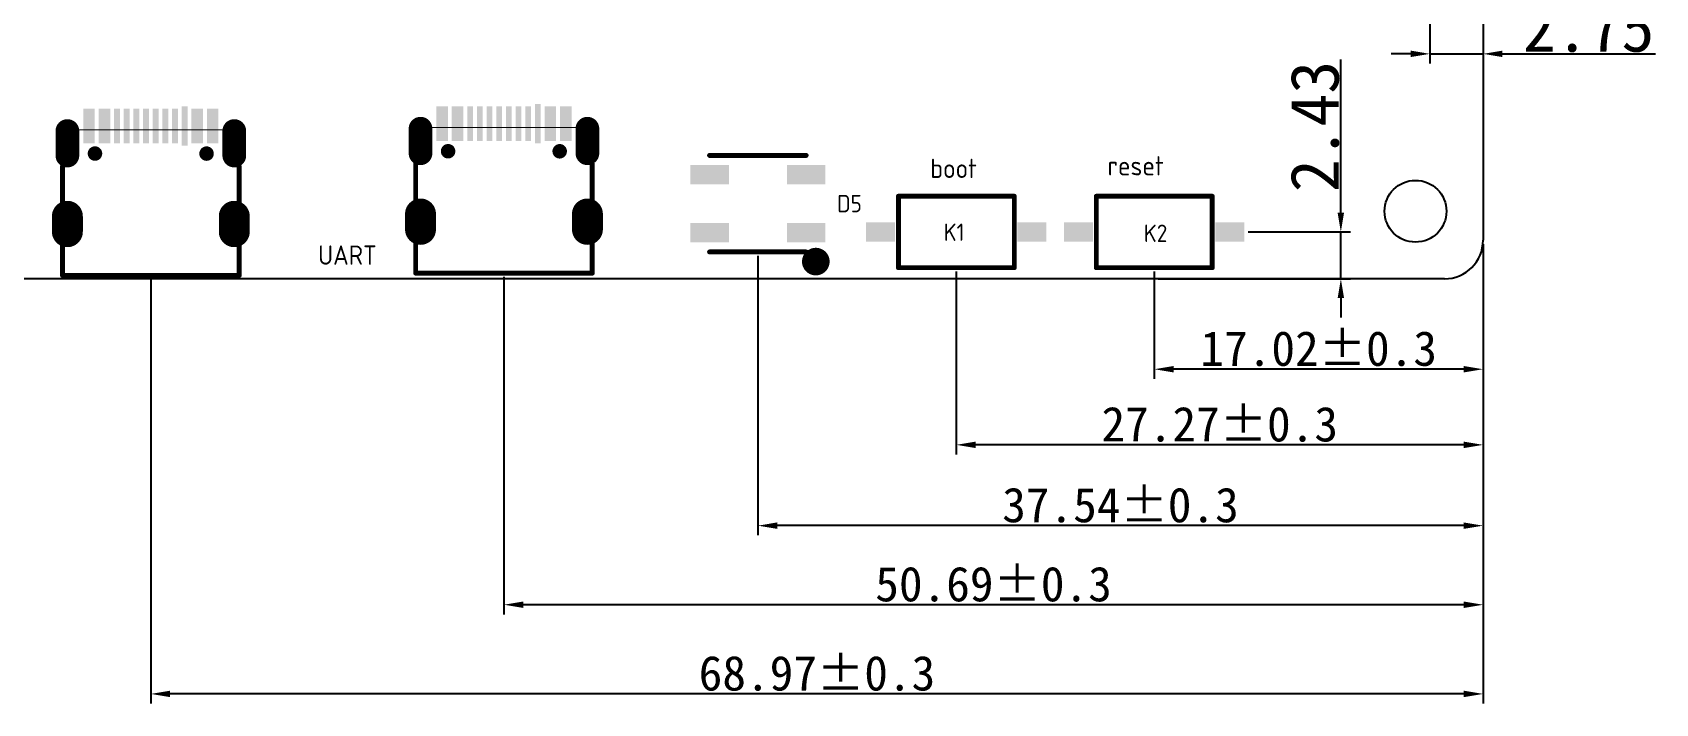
# Model space of a CAD drawing. Header units: millimetres. Extents: x 6806 to 7269, y 2421 to 2787.
# Drawn here: x 7129.9 to 7213.9, y 2548.1 to 2582.8 of the extents above; entities that cross this region are included whole.
import ezdxf

# ---------------------------------------------------------------- set-up
doc = ezdxf.new("R2010")
doc.units = ezdxf.units.MM
doc.header["$LTSCALE"] = 0.1
for name, color, linetype in [('FPC', 11, 'Continuous'), ('KEEPOUTLAYER', 6, 'Continuous'), ('MECHANICAL15', 56, 'Continuous'), ('MECHANICAL6', 56, 'Continuous'), ('MULTILAYER', 9, 'Continuous'), ('TopOverlay', 2, 'Continuous'), ('TopPaste', 8, 'Continuous')]:
    doc.layers.add(name, color=color, linetype=linetype)
doc.styles.get("Standard").update_dxf_attribs({"font": 'isocp2.shx'})
doc.styles.add('VIEW 2.5', font='', dxfattribs={"height": 2.5})
doc.styles.add('中文', font='')
doc.styles.get('VIEW 2.5').set_extended_font_data('SimSun')
doc.styles.get('中文').set_extended_font_data('SimSun')
doc.dimstyles.new('VIEW 2.5', dxfattribs={"dimtxt": 1, "dimasz": 1, "dimexe": 0.5, "dimexo": 0.2, "dimgap": 0.09, "dimtad": 1, "dimzin": 0, "dimdsep": 46, "dimtxsty": 'VIEW 2.5', "dimcen": 0.09, "dimclrd": 256, "dimclre": 256, "dimclrt": 256, "dimadec": 0, "dimazin": 0, "dimtp": 0.01, "dimtm": 0.01, "dimtfac": 0.6, "dimtmove": 0, "dimatfit": 0, "dimfxl": 1, "dimtolj": 1, "dimtzin": 0, "dimarcsym": 0})

# ---------------------------------------------------------------- blocks, each defined once
blk = doc.blocks.new('5050_31')
at = {"layer": 'TopOverlay'}
for points, const_width in [([(-0.282128, 5.491419, 1), (-0.712429, 5.491419, 1)], 1.000001), ([(-0.962429, 5.491419, 1), (-0.46243, 5.491419, 1)], 0.499999), ([(-0.532127, 5.491419, 1), (-0.032128, 5.491419, 1)], 0.499999), ([(-0.06078, 4.991423, 1), (0.06622, 4.991423, 1)], 0.127), ([(0.939221, 4.991425, 1), (1.066221, 4.991425, 1)], 0.127), ([(0.939221, 4.99142, 1), (1.066221, 4.99142, 1)], 0.127), ([(4.939226, 4.99142, 1), (5.066226, 4.99142, 1)], 0.127), ([(-0.06078, -0.00858, 1), (0.06622, -0.00858, 1)], 0.127), ([(4.93922, -0.00858, 1), (5.066221, -0.00858, 1)], 0.127)]:
    blk.add_lwpolyline(points, format="xyb", close=True, dxfattribs=dict(at, const_width=const_width))
at = {"layer": 'TopOverlay', "const_width": 0.254}
for points in [[(5.002726, 4.99142), (0.00272, 4.991423)], [(1.002721, 4.991425), (1.002721, 4.99142)], [(5.00272, -0.00858), (0.00272, -0.00858)]]:
    blk.add_lwpolyline(points, dxfattribs=at)
at = {"layer": 'TopPaste'}
for points in [[(-0.99728, 3.49142), (1.002721, 3.49142), (-0.99728, 4.491418), (1.002721, 4.491418)], [(6.002721, 4.491419), (4.00272, 4.491418), (6.002721, 3.491421), (4.00272, 3.491421)], [(-0.99728, 0.491421), (1.002721, 0.491421), (-0.99728, 1.491419), (1.002721, 1.491419)], [(6.002721, 1.491419), (4.00272, 1.491419), (6.002721, 0.491421), (4.00272, 0.491421)]]:
    blk.add_solid(points, dxfattribs=at)
blk = doc.blocks.new('KEY_41')
at = {"layer": 'TopOverlay', "const_width": 0.254}
for points in [[(-0.004308, 3.688964), (5.995703, 3.688964)], [(-0.004308, -0.011036), (-0.004308, 3.688964)], [(5.995698, -0.011036), (5.995703, 3.688964)], [(-0.004308, -0.011036), (5.995698, -0.011036)]]:
    blk.add_lwpolyline(points, dxfattribs=at)
at = {"layer": 'TopOverlay', "const_width": 0.127}
for points in [[(-0.067808, 3.688964, 1), (0.059192, 3.688964, 1)], [(-0.067808, 3.688964, 1), (0.059192, 3.688964, 1)], [(5.932203, 3.688964, 1), (6.059203, 3.688964, 1)], [(5.932203, 3.688964, 1), (6.059203, 3.688964, 1)], [(-0.067808, -0.011036, 1), (0.059192, -0.011036, 1)], [(-0.067808, -0.011036, 1), (0.059192, -0.011036, 1)], [(5.932198, -0.011036, 1), (6.059198, -0.011036, 1)], [(5.932198, -0.011036, 1), (6.059198, -0.011036, 1)]]:
    blk.add_lwpolyline(points, format="xyb", close=True, dxfattribs=at)
at = {"layer": 'TopPaste'}
for points in [[(-0.174302, 2.338956), (-1.674299, 2.338956), (-0.174302, 1.338958), (-1.674299, 1.338958)], [(7.64969, 2.338956), (6.149693, 2.338956), (7.64969, 1.338958), (6.149693, 1.338958)]]:
    blk.add_solid(points, dxfattribs=at)
blk = doc.blocks.new('KEY_42')
at = {"layer": 'TopOverlay', "const_width": 0.254}
for points in [[(-0.004308, 3.688964), (5.995703, 3.688964)], [(-0.004308, -0.011036), (-0.004308, 3.688964)], [(5.995698, -0.011036), (5.995703, 3.688964)], [(-0.004308, -0.011036), (5.995698, -0.011036)]]:
    blk.add_lwpolyline(points, dxfattribs=at)
at = {"layer": 'TopOverlay', "const_width": 0.127}
for points in [[(-0.067808, 3.688964, 1), (0.059192, 3.688964, 1)], [(-0.067808, 3.688964, 1), (0.059192, 3.688964, 1)], [(5.932203, 3.688964, 1), (6.059203, 3.688964, 1)], [(5.932203, 3.688964, 1), (6.059203, 3.688964, 1)], [(-0.067808, -0.011036, 1), (0.059192, -0.011036, 1)], [(-0.067808, -0.011036, 1), (0.059192, -0.011036, 1)], [(5.932198, -0.011036, 1), (6.059198, -0.011036, 1)], [(5.932198, -0.011036, 1), (6.059198, -0.011036, 1)]]:
    blk.add_lwpolyline(points, format="xyb", close=True, dxfattribs=at)
at = {"layer": 'TopPaste'}
for points in [[(-0.174302, 2.338956), (-1.674299, 2.338956), (-0.174302, 1.338958), (-1.674299, 1.338958)], [(7.64969, 2.338956), (6.149693, 2.338956), (7.64969, 1.338958), (6.149693, 1.338958)]]:
    blk.add_solid(points, dxfattribs=at)
blk = doc.blocks.new('USB_C_SMD_KH_TYPE_C_16P_80')
at = {"layer": 'MECHANICAL15', "const_width": 0.0508}
for points in [[(-4.479638, 2.471235), (4.460349, 2.471235)], [(-4.479638, -5.078763), (-4.479638, 2.471235)], [(4.460349, -5.078763), (4.460349, 2.471235)], [(-4.479638, -5.078763), (4.460349, -5.078763)]]:
    blk.add_lwpolyline(points, dxfattribs=at)
at = {"layer": 'MECHANICAL15', "const_width": 0.0254}
for points in [[(-4.492338, 2.471235, 1), (-4.466938, 2.471235, 1)], [(-4.492338, 2.471235, 1), (-4.466938, 2.471235, 1)], [(4.447649, 2.471235, 1), (4.473049, 2.471235, 1)], [(4.447649, 2.471235, 1), (4.473049, 2.471235, 1)], [(-4.492338, -5.078763, 1), (-4.466938, -5.078763, 1)], [(-4.492338, -5.078763, 1), (-4.466938, -5.078763, 1)], [(4.447649, -5.078763, 1), (4.473049, -5.078763, 1)], [(4.447649, -5.078763, 1), (4.473049, -5.078763, 1)]]:
    blk.add_lwpolyline(points, format="xyb", close=True, dxfattribs=at)
at = {"layer": 'MECHANICAL6'}
for points, const_width in [([(-2.774663, 1.236287, 1), (-3.024599, 1.236287, 1)], 0.250012), ([(-3.087101, 1.236287, 1), (-2.962097, 1.236287, 1)], 0.125006), ([(-2.837165, 1.236287, 1), (-2.712161, 1.236287, 1)], 0.125006), ([(3.005361, 1.236287, 1), (2.755425, 1.236287, 1)], 0.250012), ([(2.692923, 1.236287, 1), (2.817927, 1.236287, 1)], 0.125006), ([(2.942859, 1.236287, 1), (3.067863, 1.236287, 1)], 0.125006)]:
    blk.add_lwpolyline(points, format="xyb", close=True, dxfattribs=dict(at, const_width=const_width))
at = {"layer": 'MULTILAYER'}
for points, const_width in [([(-4.329676, 2.403851), (-4.329676, 1.129254)], 1.2254), ([(4.310494, 2.403851), (4.310494, 1.129254)], 1.2254), ([(-4.329679, -2.013621), (-4.329679, -2.813619)], 1.599999), ([(4.310489, -2.013621), (4.310489, -2.813619)], 1.599999)]:
    blk.add_lwpolyline(points, dxfattribs=dict(at, const_width=const_width))
for points, const_width in [([(-4.636026, 2.403851, 1), (-4.023327, 2.403851, 1)], 0.612699), ([(4.004145, 2.403851, 1), (4.616844, 2.403851, 1)], 0.612699), ([(-4.636026, 1.129254, 1), (-4.023327, 1.129254, 1)], 0.612699), ([(4.004145, 1.129254, 1), (4.616844, 1.129254, 1)], 0.612699), ([(-3.089217, 1.235613, 1), (-2.714216, 1.235613, 1)], 0.375001), ([(2.687582, 1.232413, 1), (3.062582, 1.232413, 1)], 0.375001), ([(-4.729678, -2.013621, 1), (-3.92968, -2.013621, 1)], 0.799998), ([(3.91049, -2.013621, 1), (4.710488, -2.013621, 1)], 0.799998), ([(-4.729678, -2.813619, 1), (-3.92968, -2.813619, 1)], 0.799998), ([(3.91049, -2.813619, 1), (4.710488, -2.813619, 1)], 0.799998)]:
    blk.add_lwpolyline(points, format="xyb", close=True, dxfattribs=dict(at, const_width=const_width))
at = {"layer": 'TopOverlay', "const_width": 0.254}
for points in [[(-4.581644, -1.321874), (-4.581644, 0.574413)], [(4.562356, -1.321874), (4.562356, 0.574413)], [(-4.581644, -5.078738), (-4.581644, -3.505665)], [(4.562356, -5.078738), (4.562356, -3.505665)], [(-4.581644, -5.078738), (4.562356, -5.078738)]]:
    blk.add_lwpolyline(points, dxfattribs=at)
at = {"layer": 'TopOverlay', "const_width": 0.127}
for points in [[(-4.645144, 0.574413, 1), (-4.518144, 0.574413, 1)], [(4.498856, 0.574413, 1), (4.625856, 0.574413, 1)], [(-4.645144, -1.321874, 1), (-4.518144, -1.321874, 1)], [(4.498856, -1.321874, 1), (4.625856, -1.321874, 1)], [(-4.645144, -3.505665, 1), (-4.518144, -3.505665, 1)], [(4.498856, -3.505665, 1), (4.625856, -3.505665, 1)], [(-4.645144, -5.078738, 1), (-4.518144, -5.078738, 1)], [(-4.645144, -5.078738, 1), (-4.518144, -5.078738, 1)], [(4.498856, -5.078738, 1), (4.625856, -5.078738, 1)], [(4.498856, -5.078738, 1), (4.625856, -5.078738, 1)]]:
    blk.add_lwpolyline(points, format="xyb", close=True, dxfattribs=at)
at = {"layer": 'TopPaste'}
for points in [[(-3.50963, 1.766369), (-3.20963, 1.766369), (-3.50963, 3.566366), (-3.20963, 3.566366)], [(-3.209648, 1.766369), (-2.909649, 1.766369), (-3.209648, 3.566366), (-2.909649, 3.566366)], [(-2.70953, 1.766369), (-2.40953, 1.766369), (-2.70953, 3.566366), (-2.40953, 3.566366)], [(-2.409551, 1.766369), (-2.109551, 1.766369), (-2.409551, 3.566366), (-2.109551, 3.566366)], [(-1.909679, 1.766369), (-1.609679, 1.766369), (-1.909679, 3.566366), (-1.609679, 3.566366)], [(-1.409553, 1.766369), (-1.109553, 1.766369), (-1.409553, 3.566366), (-1.109553, 3.566366)], [(-0.909668, 1.766372), (-0.609669, 1.766372), (-0.909668, 3.566368), (-0.609669, 3.566368)], [(-0.409567, 1.766372), (-0.109568, 1.766372), (-0.409567, 3.566368), (-0.109568, 3.566368)], [(0.09033, 1.766372), (0.390329, 1.766372), (0.09033, 3.566368), (0.390329, 3.566368)], [(0.590431, 1.766372), (0.89043, 1.766372), (0.590431, 3.566368), (0.89043, 3.566368)], [(1.090061, 1.766369), (1.390061, 1.766369), (1.090061, 3.566366), (1.390061, 3.566366)], [(1.590441, 1.648069), (1.890441, 1.648069), (1.590441, 3.684666), (1.890441, 3.684666)], [(2.090311, 1.766369), (2.39031, 1.766369), (2.090311, 3.566366), (2.39031, 3.566366)], [(2.390541, 1.766369), (2.690541, 1.766369), (2.390541, 3.566366), (2.690541, 3.566366)], [(2.890413, 1.766369), (3.190413, 1.766369), (2.890413, 3.566366), (3.190413, 3.566366)], [(3.190387, 1.766369), (3.490387, 1.766369), (3.190387, 3.566366), (3.490387, 3.566366)]]:
    blk.add_solid(points, dxfattribs=at)
blk = doc.blocks.new('USB_C_SMD_KH_TYPE_C_16P_81')
at = {"layer": 'MECHANICAL15', "const_width": 0.0508}
for points in [[(-4.479638, 2.471235), (4.460349, 2.471235)], [(-4.479638, -5.078763), (-4.479638, 2.471235)], [(4.460349, -5.078763), (4.460349, 2.471235)], [(-4.479638, -5.078763), (4.460349, -5.078763)]]:
    blk.add_lwpolyline(points, dxfattribs=at)
at = {"layer": 'MECHANICAL15', "const_width": 0.0254}
for points in [[(-4.492338, 2.471235, 1), (-4.466938, 2.471235, 1)], [(-4.492338, 2.471235, 1), (-4.466938, 2.471235, 1)], [(4.447649, 2.471235, 1), (4.473049, 2.471235, 1)], [(4.447649, 2.471235, 1), (4.473049, 2.471235, 1)], [(-4.492338, -5.078763, 1), (-4.466938, -5.078763, 1)], [(-4.492338, -5.078763, 1), (-4.466938, -5.078763, 1)], [(4.447649, -5.078763, 1), (4.473049, -5.078763, 1)], [(4.447649, -5.078763, 1), (4.473049, -5.078763, 1)]]:
    blk.add_lwpolyline(points, format="xyb", close=True, dxfattribs=at)
at = {"layer": 'MECHANICAL6'}
for points, const_width in [([(-2.774663, 1.236287, 1), (-3.024599, 1.236287, 1)], 0.250012), ([(-3.087101, 1.236287, 1), (-2.962097, 1.236287, 1)], 0.125006), ([(-2.837165, 1.236287, 1), (-2.712161, 1.236287, 1)], 0.125006), ([(3.005361, 1.236287, 1), (2.755425, 1.236287, 1)], 0.250012), ([(2.692923, 1.236287, 1), (2.817927, 1.236287, 1)], 0.125006), ([(2.942859, 1.236287, 1), (3.067863, 1.236287, 1)], 0.125006)]:
    blk.add_lwpolyline(points, format="xyb", close=True, dxfattribs=dict(at, const_width=const_width))
at = {"layer": 'MULTILAYER'}
for points, const_width in [([(-4.329676, 2.403851), (-4.329676, 1.129254)], 1.2254), ([(4.310494, 2.403851), (4.310494, 1.129254)], 1.2254), ([(-4.329679, -2.013621), (-4.329679, -2.813619)], 1.599999), ([(4.310489, -2.013621), (4.310489, -2.813619)], 1.599999)]:
    blk.add_lwpolyline(points, dxfattribs=dict(at, const_width=const_width))
for points, const_width in [([(-4.636026, 2.403851, 1), (-4.023327, 2.403851, 1)], 0.612699), ([(4.004145, 2.403851, 1), (4.616844, 2.403851, 1)], 0.612699), ([(-4.636026, 1.129254, 1), (-4.023327, 1.129254, 1)], 0.612699), ([(4.004145, 1.129254, 1), (4.616844, 1.129254, 1)], 0.612699), ([(-3.089217, 1.235613, 1), (-2.714216, 1.235613, 1)], 0.375001), ([(2.687582, 1.232413, 1), (3.062582, 1.232413, 1)], 0.375001), ([(-4.729678, -2.013621, 1), (-3.92968, -2.013621, 1)], 0.799998), ([(3.91049, -2.013621, 1), (4.710488, -2.013621, 1)], 0.799998), ([(-4.729678, -2.813619, 1), (-3.92968, -2.813619, 1)], 0.799998), ([(3.91049, -2.813619, 1), (4.710488, -2.813619, 1)], 0.799998)]:
    blk.add_lwpolyline(points, format="xyb", close=True, dxfattribs=dict(at, const_width=const_width))
at = {"layer": 'TopOverlay', "const_width": 0.254}
for points in [[(-4.581644, -1.321874), (-4.581644, 0.574413)], [(4.562356, -1.321874), (4.562356, 0.574413)], [(-4.581644, -5.078738), (-4.581644, -3.505665)], [(4.562356, -5.078738), (4.562356, -3.505665)], [(-4.581644, -5.078738), (4.562356, -5.078738)]]:
    blk.add_lwpolyline(points, dxfattribs=at)
at = {"layer": 'TopOverlay', "const_width": 0.127}
for points in [[(-4.645144, 0.574413, 1), (-4.518144, 0.574413, 1)], [(4.498856, 0.574413, 1), (4.625856, 0.574413, 1)], [(-4.645144, -1.321874, 1), (-4.518144, -1.321874, 1)], [(4.498856, -1.321874, 1), (4.625856, -1.321874, 1)], [(-4.645144, -3.505665, 1), (-4.518144, -3.505665, 1)], [(4.498856, -3.505665, 1), (4.625856, -3.505665, 1)], [(-4.645144, -5.078738, 1), (-4.518144, -5.078738, 1)], [(-4.645144, -5.078738, 1), (-4.518144, -5.078738, 1)], [(4.498856, -5.078738, 1), (4.625856, -5.078738, 1)], [(4.498856, -5.078738, 1), (4.625856, -5.078738, 1)]]:
    blk.add_lwpolyline(points, format="xyb", close=True, dxfattribs=at)
at = {"layer": 'TopPaste'}
for points in [[(-3.50963, 1.766369), (-3.20963, 1.766369), (-3.50963, 3.566366), (-3.20963, 3.566366)], [(-3.209648, 1.766369), (-2.909649, 1.766369), (-3.209648, 3.566366), (-2.909649, 3.566366)], [(-2.70953, 1.766369), (-2.40953, 1.766369), (-2.70953, 3.566366), (-2.40953, 3.566366)], [(-2.409551, 1.766369), (-2.109551, 1.766369), (-2.409551, 3.566366), (-2.109551, 3.566366)], [(-1.909679, 1.766369), (-1.609679, 1.766369), (-1.909679, 3.566366), (-1.609679, 3.566366)], [(-1.409553, 1.766369), (-1.109553, 1.766369), (-1.409553, 3.566366), (-1.109553, 3.566366)], [(-0.909668, 1.766372), (-0.609669, 1.766372), (-0.909668, 3.566368), (-0.609669, 3.566368)], [(-0.409567, 1.766372), (-0.109568, 1.766372), (-0.409567, 3.566368), (-0.109568, 3.566368)], [(0.09033, 1.766372), (0.390329, 1.766372), (0.09033, 3.566368), (0.390329, 3.566368)], [(0.590431, 1.766372), (0.89043, 1.766372), (0.590431, 3.566368), (0.89043, 3.566368)], [(1.090061, 1.766369), (1.390061, 1.766369), (1.090061, 3.566366), (1.390061, 3.566366)], [(1.590441, 1.648069), (1.890441, 1.648069), (1.590441, 3.684666), (1.890441, 3.684666)], [(2.090311, 1.766369), (2.39031, 1.766369), (2.090311, 3.566366), (2.39031, 3.566366)], [(2.390541, 1.766369), (2.690541, 1.766369), (2.390541, 3.566366), (2.690541, 3.566366)], [(2.890413, 1.766369), (3.190413, 1.766369), (2.890413, 3.566366), (3.190413, 3.566366)], [(3.190387, 1.766369), (3.490387, 1.766369), (3.190387, 3.566366), (3.490387, 3.566366)]]:
    blk.add_solid(points, dxfattribs=at)
blk = doc.blocks.new('*D128')
at = {"layer": 'Defpoints', "color": 0, "ltscale": 100, "transparency": 16777216}
for p in [(7204.993, 2572.076), (7187.971, 2570.652), (7187.971, 2565.393)]:
    blk.add_point(p, dxfattribs=at)
at = {"layer": 'FPC', "lineweight": -2, "ltscale": 100, "transparency": 16777216}
for p, q in [((7204.993, 2571.876), (7204.993, 2564.893)), ((7187.971, 2570.452), (7187.971, 2564.893)), ((7203.993, 2565.393), (7188.971, 2565.393))]:
    blk.add_line(p, q, dxfattribs=at)
at = {"layer": 'FPC', "ltscale": 100, "transparency": 16777216}
for points in [[(7188.971, 2565.559), (7188.971, 2565.226), (7187.971, 2565.393)], [(7203.993, 2565.559), (7203.993, 2565.226), (7204.993, 2565.393)]]:
    blk.add_solid(points, dxfattribs=at)
at = {"layer": 'FPC', "ltscale": 100, "transparency": 16777216, "insert": (7196.482, 2566.453), "char_height": 1.8, "attachment_point": 5, "style": '中文'}
blk.add_mtext('\\A1;17.02%%p0.3', dxfattribs=at)
blk = doc.blocks.new('*D129')
at = {"layer": 'Defpoints', "color": 0, "ltscale": 100, "transparency": 16777216}
for p in [(7204.993, 2572.076), (7177.724, 2570.652), (7177.724, 2561.475)]:
    blk.add_point(p, dxfattribs=at)
at = {"layer": 'FPC', "lineweight": -2, "ltscale": 100, "transparency": 16777216}
for p, q in [((7204.993, 2571.876), (7204.993, 2560.975)), ((7177.724, 2570.452), (7177.724, 2560.975)), ((7203.993, 2561.475), (7178.724, 2561.475))]:
    blk.add_line(p, q, dxfattribs=at)
at = {"layer": 'FPC', "ltscale": 100, "transparency": 16777216}
for points in [[(7178.724, 2561.642), (7178.724, 2561.308), (7177.724, 2561.475)], [(7203.993, 2561.642), (7203.993, 2561.308), (7204.993, 2561.475)]]:
    blk.add_solid(points, dxfattribs=at)
at = {"layer": 'FPC', "ltscale": 100, "transparency": 16777216, "insert": (7191.359, 2562.535), "char_height": 1.8, "attachment_point": 5, "style": '中文'}
blk.add_mtext('\\A1;27.27%%p0.3', dxfattribs=at)
blk = doc.blocks.new('*D130')
at = {"layer": 'Defpoints', "color": 0, "ltscale": 100, "transparency": 16777216}
for p in [(7204.993, 2572.076), (7167.451, 2571.468), (7167.451, 2557.289)]:
    blk.add_point(p, dxfattribs=at)
at = {"layer": 'FPC', "lineweight": -2, "ltscale": 100, "transparency": 16777216}
for p, q in [((7204.993, 2571.876), (7204.993, 2556.789)), ((7167.451, 2571.268), (7167.451, 2556.789)), ((7203.993, 2557.289), (7168.451, 2557.289))]:
    blk.add_line(p, q, dxfattribs=at)
at = {"layer": 'FPC', "ltscale": 100, "transparency": 16777216}
for points in [[(7168.451, 2557.456), (7168.451, 2557.122), (7167.451, 2557.289)], [(7203.993, 2557.456), (7203.993, 2557.122), (7204.993, 2557.289)]]:
    blk.add_solid(points, dxfattribs=at)
at = {"layer": 'FPC', "ltscale": 100, "transparency": 16777216, "insert": (7186.222, 2558.349), "char_height": 1.8, "attachment_point": 5, "style": '中文'}
blk.add_mtext('\\A1;37.54%%p0.3', dxfattribs=at)
blk = doc.blocks.new('*D131')
at = {"layer": 'Defpoints', "color": 0, "ltscale": 100, "transparency": 16777216}
for p in [(7204.993, 2572.076), (7154.307, 2570.37), (7154.307, 2553.193)]:
    blk.add_point(p, dxfattribs=at)
at = {"layer": 'FPC', "lineweight": -2, "ltscale": 100, "transparency": 16777216}
for p, q in [((7204.993, 2571.876), (7204.993, 2552.693)), ((7154.307, 2570.17), (7154.307, 2552.693)), ((7203.993, 2553.193), (7155.307, 2553.193))]:
    blk.add_line(p, q, dxfattribs=at)
at = {"layer": 'FPC', "ltscale": 100, "transparency": 16777216}
for points in [[(7155.307, 2553.36), (7155.307, 2553.026), (7154.307, 2553.193)], [(7203.993, 2553.36), (7203.993, 2553.026), (7204.993, 2553.193)]]:
    blk.add_solid(points, dxfattribs=at)
at = {"layer": 'FPC', "ltscale": 100, "transparency": 16777216, "insert": (7179.65, 2554.253), "char_height": 1.8, "attachment_point": 5, "style": '中文'}
blk.add_mtext('\\A1;50.69%%p0.3', dxfattribs=at)
blk = doc.blocks.new('*D132')
at = {"layer": 'Defpoints', "color": 0, "ltscale": 100, "transparency": 16777216}
for p in [(7204.993, 2572.076), (7136.027, 2570.25), (7136.027, 2548.574)]:
    blk.add_point(p, dxfattribs=at)
at = {"layer": 'FPC', "lineweight": -2, "ltscale": 100, "transparency": 16777216}
for p, q in [((7204.993, 2571.876), (7204.993, 2548.074)), ((7136.027, 2570.05), (7136.027, 2548.074)), ((7203.993, 2548.574), (7137.027, 2548.574))]:
    blk.add_line(p, q, dxfattribs=at)
at = {"layer": 'FPC', "ltscale": 100, "transparency": 16777216}
for points in [[(7137.027, 2548.741), (7137.027, 2548.407), (7136.027, 2548.574)], [(7203.993, 2548.741), (7203.993, 2548.407), (7204.993, 2548.574)]]:
    blk.add_solid(points, dxfattribs=at)
at = {"layer": 'FPC', "ltscale": 100, "transparency": 16777216, "insert": (7170.51, 2549.634), "char_height": 1.8, "attachment_point": 5, "style": '中文'}
blk.add_mtext('\\A1;68.97%%p0.3', dxfattribs=at)
blk = doc.blocks.new('*D133')
at = {"layer": 'Defpoints', "color": 0, "ltscale": 100}
for p in [(7192.625, 2572.502), (7187.971, 2570.076), (7197.629, 2570.076)]:
    blk.add_point(p, dxfattribs=at)
at = {"layer": 'FPC', "lineweight": -2, "ltscale": 100}
for p, q in [((7197.629, 2573.502), (7197.629, 2581.428)), ((7192.825, 2572.502), (7198.129, 2572.502)), ((7197.629, 2570.076), (7197.629, 2572.502)), ((7188.171, 2570.076), (7198.129, 2570.076)), ((7197.629, 2569.076), (7197.629, 2568.076))]:
    blk.add_line(p, q, dxfattribs=at)
at = {"layer": 'FPC', "ltscale": 100}
for points in [[(7197.462, 2573.502), (7197.796, 2573.502), (7197.629, 2572.502)], [(7197.462, 2569.076), (7197.796, 2569.076), (7197.629, 2570.076)]]:
    blk.add_solid(points, dxfattribs=at)
at = {"layer": 'FPC', "ltscale": 100, "insert": (7196.289, 2577.965), "char_height": 2.5, "attachment_point": 5, "rotation": 90, "style": 'VIEW 2.5'}
blk.add_mtext('\\A1;2.43', dxfattribs=at)
blk = doc.blocks.new('*D113')
at = {"layer": 'Defpoints', "color": 0, "ltscale": 100, "transparency": 16777216}
for p in [(7202.24, 2587.877), (7204.993, 2587.877), (7204.993, 2581.729)]:
    blk.add_point(p, dxfattribs=at)
at = {"layer": 'FPC', "lineweight": -2, "ltscale": 100, "transparency": 16777216}
for p, q in [((7202.24, 2587.677), (7202.24, 2581.229)), ((7204.993, 2587.677), (7204.993, 2581.229)), ((7201.24, 2581.729), (7200.24, 2581.729)), ((7202.24, 2581.729), (7204.993, 2581.729)), ((7205.993, 2581.729), (7213.919, 2581.729))]:
    blk.add_line(p, q, dxfattribs=at)
at = {"layer": 'FPC', "ltscale": 100, "transparency": 16777216}
for points in [[(7201.24, 2581.896), (7201.24, 2581.563), (7202.24, 2581.729)], [(7205.993, 2581.896), (7205.993, 2581.563), (7204.993, 2581.729)]]:
    blk.add_solid(points, dxfattribs=at)
at = {"layer": 'FPC', "ltscale": 100, "transparency": 16777216, "insert": (7210.456, 2583.069), "char_height": 2.5, "attachment_point": 5, "style": 'VIEW 2.5'}
blk.add_mtext('\\A1;2.75', dxfattribs=at)

msp = doc.modelspace()

# ---------------------------------------------------------------- linework, layer by layer
at = {"layer": 'KEEPOUTLAYER'}
for p, q in [((7204.993, 2651.78), (7204.993, 2572.076)), ((7202.993, 2570.076), (7126.25, 2570.076))]:
    msp.add_line(p, q, dxfattribs=at)
msp.add_circle((7201.493, 2573.576), 1.6, dxfattribs=at)
msp.add_arc((7202.993, 2572.076), 2, 270, 0, dxfattribs=at)

# ---------------------------------------------------------------- block references
for name, p in [('USB_C_SMD_KH_TYPE_C_16P_81', (7136.037, 2575.329)), ('USB_C_SMD_KH_TYPE_C_16P_80', (7154.317, 2575.449)), ('KEY_41', (7174.729, 2570.663)), ('KEY_42', (7184.975, 2570.663))]:
    msp.add_blockref(name, p)
at = {"rotation": 180}
msp.add_blockref('5050_31', (7169.953, 2576.459), dxfattribs=at)

# ---------------------------------------------------------------- texts
at = {"layer": 'TopOverlay'}
for s, height, p in [('boot', 1, (7176.374, 2575.296)), ('reset', 1, (7185.552, 2575.433)), ('D5', 0.9, (7171.553, 2573.523)), ('K1', 0.9, (7177.07, 2572.04)), ('K2', 0.9, (7187.429, 2571.984)), ('UART', 1, (7144.689, 2570.805))]:
    msp.add_text(s, height=height, dxfattribs=at).set_placement(p)

# ---------------------------------------------------------------- dimensions: what is measured, and where the dimension line sits
at = {"layer": 'FPC', "color": 0, "ltscale": 100}
dim = msp.add_linear_dim(base=(7204.993, 2581.729), p1=(7202.24, 2587.877), p2=(7204.993, 2587.877), dimstyle='VIEW 2.5', override={"dimfxl": 0.5}, dxfattribs=at)
dim.commit()
dim.dimension.update_dxf_attribs({"geometry": '*D113', "text_midpoint": (7210.456, 2583.069)})
dim = msp.add_linear_dim(base=(7197.629, 2570.076), p1=(7192.625, 2572.502), p2=(7187.971, 2570.076), angle=90, dimstyle='VIEW 2.5', override={"dimfxl": 0.5}, dxfattribs=at)
dim.commit()
dim.dimension.update_dxf_attribs({"geometry": '*D133', "text_midpoint": (7197.629, 2577.965), "dimtype": 160})
for base, p2, picture, middle in [((7136.027, 2548.574), (7136.027, 2570.25), '*D132', (7170.51, 2549.634)), ((7154.307, 2553.193), (7154.307, 2570.37), '*D131', (7179.65, 2554.253)), ((7167.451, 2557.289), (7167.451, 2571.468), '*D130', (7186.222, 2558.349))]:
    dim = msp.add_linear_dim(base=base, p1=(7204.993, 2572.076), p2=p2, text='<>%%p0.3', dimstyle='VIEW 2.5', override={"dimtxt": 1.8, "dimtxsty": '中文', "dimfxl": 0.5}, dxfattribs=at)
    dim.commit()
    dim.dimension.update_dxf_attribs({"geometry": picture, "text_midpoint": middle})
for base, p2, picture, middle in [((7177.724, 2561.475), (7177.724, 2570.652), '*D129', (7191.359, 2561.475)), ((7187.971, 2565.393), (7187.971, 2570.652), '*D128', (7196.482, 2565.393))]:
    dim = msp.add_linear_dim(base=base, p1=(7204.993, 2572.076), p2=p2, text='<>%%p0.3', dimstyle='VIEW 2.5', override={"dimtxt": 1.8, "dimtxsty": '中文', "dimfxl": 0.5}, dxfattribs=at)
    dim.commit()
    dim.dimension.update_dxf_attribs({"geometry": picture, "text_midpoint": middle, "dimtype": 160})

doc.saveas('drawing.dxf')
